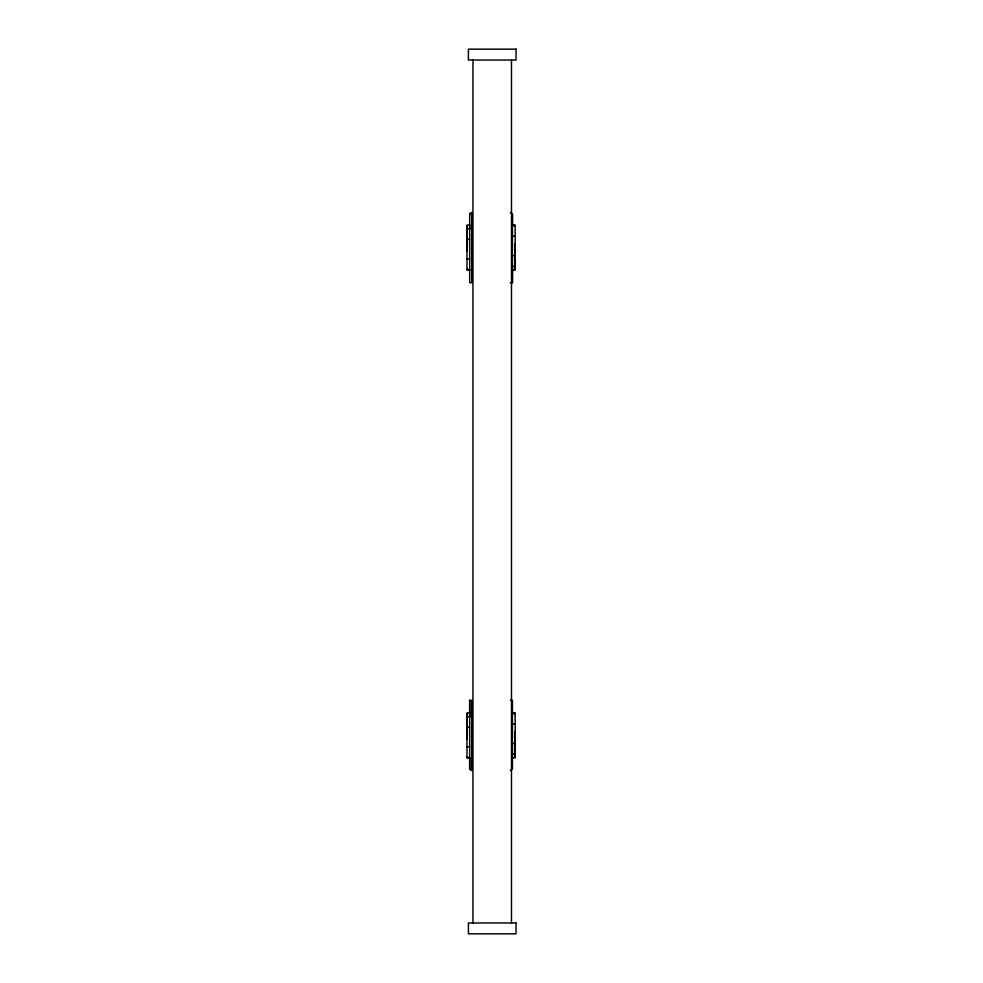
<?xml version="1.0" encoding="UTF-8"?>
<svg xmlns="http://www.w3.org/2000/svg" width="983" height="983" viewBox="0 0 983 983"><rect width="100%" height="100%" fill="white"/><g stroke="black" fill="none" stroke-linecap="round" stroke-linejoin="round"><path stroke-width="1.47" d="M469.702 229.358L469.702 224.874L466.974 225.328L466.986 251.304M469.69 712.712L466.962 713.166L466.974 739.142M469.69 717.197L469.69 700.301L471.742 700.301L471.742 770.525L469.69 768.767L469.69 758.114L466.974 757.672L466.962 716.84L469.69 716.435M510.386 282.699L512.438 282.699L512.438 270.534M512.438 265.803L512.438 270.288L515.166 269.834L515.153 243.858M512.426 753.642L512.426 758.126L515.153 757.672L515.141 731.696M466.974 249.829L466.974 249.191M466.962 737.668L466.962 737.029M515.166 245.332L515.166 245.971M515.153 733.171L515.153 733.81M469.69 214.233L471.729 212.475L471.729 282.699L469.69 282.699L469.69 214.233L470.439 213.225M510.386 770.525L512.438 768.767L512.438 700.301L510.386 700.301M511.688 769.775L512.438 768.767M469.69 228.597L466.974 229.002L466.986 269.834L469.702 270.288M512.438 266.565L515.166 266.16L515.153 225.328L512.438 224.874L512.438 214.233L510.386 212.475M512.438 754.403L515.153 753.998L515.141 713.166L512.426 712.712M466.974 239.52L469.69 239.324M512.438 255.838L515.166 255.641M466.962 727.359L469.69 727.162M512.438 743.676L515.153 743.48M512.438 236.19L515.166 236.387M466.974 258.775L469.69 258.971M512.438 724.029L515.153 724.225M466.962 746.613L469.69 746.81M512.438 224.996L515.166 225.377M466.974 269.784L469.69 270.165M512.438 712.835L515.153 713.216M466.962 757.623L469.69 758.004M512.438 225.476L515.166 225.869M466.974 269.293L469.69 269.686M512.438 713.314L515.153 713.707M466.962 757.131L469.69 757.524M511.688 213.225L512.438 214.233L512.438 282.699M470.439 769.775L469.69 768.767L469.69 700.301M515.153 258.504L515.166 269.834M515.141 746.343L515.153 757.672M466.974 225.328L466.986 236.657M466.962 713.166L466.974 724.496M511.479 60.037L511.479 922.963M472.958 60.037L472.958 922.963M516.038 49.15L468.399 49.15L468.399 60.037L516.038 60.037L516.038 49.15M516.038 922.963L468.399 922.963L468.424 933.85L516.038 933.85L516.038 922.963"/></g></svg>
